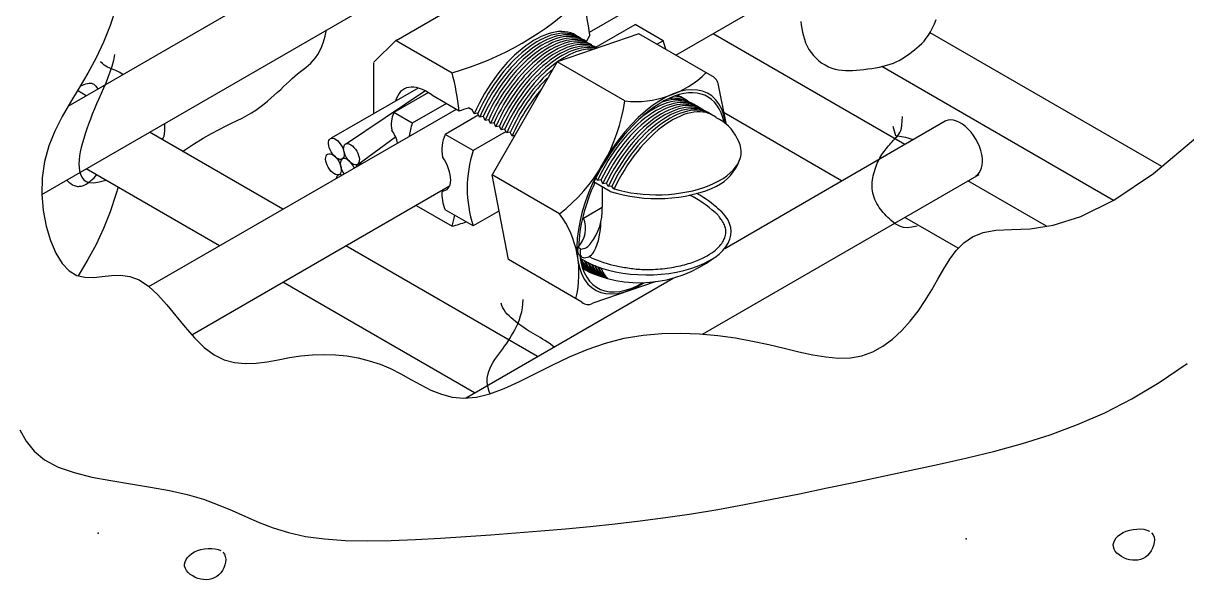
# Model space of a CAD drawing. Header units: millimetres. Extents: x -6558.4 to -6543.3, y -4472.7 to -4461.9.
# Drawn here: x -6555.29 to -6550.04, y -4468.99 to -4466.48 of the extents above; entities that cross this region are included whole.
import ezdxf

# ---------------------------------------------------------------- set-up
doc = ezdxf.new("R2010")
doc.units = ezdxf.units.MM
doc.header["$LTSCALE"] = 10
doc.layers.add('Termotécnica', color=7, linetype='Continuous')

msp = doc.modelspace()

# ---------------------------------------------------------------- linework, layer by layer
at = {"layer": 'Termotécnica', "color": 1}
for p, q in [((-6555.0837, -4466.8561), (-6552.9946, -4465.6499)), ((-6555.2017, -4467.2531), (-6552.8626, -4465.9026)), ((-6552.7334, -4466.5224), (-6552.1309, -4466.1745)), ((-6552.3429, -4466.6259), (-6551.9989, -4466.4273)), ((-6552.7037, -4466.5901), (-6552.5262, -4466.4875)), ((-6552.4001, -4466.5604), (-6552.5262, -4466.4875)), ((-6552.511, -4466.5289), (-6552.8784, -4466.6562)), ((-6552.1793, -4466.7204), (-6552.511, -4466.5289)), ((-6552.4001, -4466.5604), (-6552.4282, -4466.5766)), ((-6551.3113, -4467.0277), (-6552.1751, -4466.529)), ((-6552.8784, -4466.6562), (-6553.1721, -4467.165)), ((-6552.5739, -4466.832), (-6552.8784, -4466.6562)), ((-6552.1171, -4466.9328), (-6552.1509, -4466.7602)), ((-6555.0016, -4466.8087), (-6555.0418, -4466.7855)), ((-6553.4593, -4466.7945), (-6553.6146, -4466.8841)), ((-6554.7189, -4467.6687), (-6553.3329, -4466.8685)), ((-6553.3773, -4466.8429), (-6553.5317, -4466.932)), ((-6553.5317, -4466.932), (-6553.6146, -4466.8841)), ((-6553.2324, -4466.8953), (-6553.3834, -4466.9825)), ((-6551.5961, -4467.1921), (-6552.1262, -4466.8861)), ((-6552.1229, -4467.4963), (-6551.1288, -4466.9223)), ((-6554.1155, -4467.3203), (-6554.7168, -4466.9731)), ((-6553.2572, -4467.0553), (-6553.3834, -4466.9825)), ((-6553.1092, -4466.9699), (-6553.2572, -4467.0553)), ((-6554.4003, -4467.4848), (-6555.0016, -4467.1376)), ((-6552.8677, -4467.3408), (-6553.1721, -4467.165)), ((-6553.0987, -4467.5469), (-6553.1721, -4467.165)), ((-6552.2226, -4467.8827), (-6550.9758, -4467.1629)), ((-6550.6727, -4467.3964), (-6551.0264, -4467.1921)), ((-6554.5251, -4467.8857), (-6553.3633, -4467.215)), ((-6552.675, -4467.2193), (-6552.6753, -4467.3112)), ((-6553.2572, -4467.3954), (-6553.3834, -4467.3225)), ((-6553.1408, -4467.3282), (-6553.2572, -4467.3954)), ((-6552.7594, -4467.3597), (-6552.6753, -4467.3112)), ((-6551.07, -4467.4959), (-6551.3113, -4467.3566)), ((-6552.9668, -4467.9835), (-6553.8306, -4467.4848)), ((-6552.7729, -4467.4997), (-6552.7843, -4467.4907)), ((-6552.767, -4467.7384), (-6553.0987, -4467.5469)), ((-6553.2517, -4468.1479), (-6554.1155, -4467.6492)), ((-6553.2917, -4468.1711), (-6552.3549, -4467.6302)), ((-6552.4368, -4467.6466), (-6552.7184, -4467.743))]:
    msp.add_line(p, q, dxfattribs=at)
at = {"layer": 'Termotécnica', "color": 2}
for p, q in [((-6553.6042, -4466.5589), (-6553.0157, -4466.2191)), ((-6553.7069, -4466.6593), (-6553.6031, -4466.5571)), ((-6553.6042, -4466.5589), (-6553.3518, -4466.7046)), ((-6552.7311, -4466.5358), (-6552.7474, -4466.5656)), ((-6550.1528, -4467.1278), (-6551.1976, -4466.5245)), ((-6553.7072, -4466.6619), (-6553.7072, -4466.8904)), ((-6550.3709, -4467.2802), (-6551.4155, -4466.6771)), ((-6553.8965, -4466.9988), (-6553.5033, -4466.7735)), ((-6553.8334, -4467.0264), (-6553.475, -4466.786)), ((-6553.4442, -4466.8042), (-6553.3201, -4466.8759)), ((-6553.2601, -4466.8736), (-6553.2781, -4466.8632)), ((-6553.2523, -4466.8907), (-6553.2601, -4466.8736)), ((-6553.2357, -4466.8877), (-6553.2523, -4466.8907)), ((-6553.228, -4466.905), (-6553.2358, -4466.8879)), ((-6553.2114, -4466.9021), (-6553.228, -4466.9051)), ((-6553.2037, -4466.9194), (-6553.2114, -4466.9021)), ((-6553.1872, -4466.9165), (-6553.2038, -4466.9196)), ((-6553.1795, -4466.9338), (-6553.1872, -4466.9165)), ((-6553.1629, -4466.931), (-6553.1796, -4466.9341)), ((-6553.1553, -4466.9483), (-6553.1629, -4466.931)), ((-6553.1387, -4466.9454), (-6553.1554, -4466.9485)), ((-6553.1307, -4466.9621), (-6553.1384, -4466.945)), ((-6553.114, -4466.9591), (-6553.1307, -4466.9621)), ((-6553.1063, -4466.9764), (-6553.114, -4466.9591)), ((-6553.0897, -4466.9733), (-6553.1063, -4466.9764)), ((-6553.0819, -4466.9904), (-6553.0897, -4466.9733)), ((-6553.7773, -4467.1176), (-6553.6071, -4466.9938)), ((-6553.0701, -4466.9883), (-6553.0819, -4466.9904)), ((-6552.6399, -4467.2398), (-6552.7154, -4467.1957)), ((-6552.6973, -4467.191), (-6552.703, -4467.1783)), ((-6552.6807, -4467.1879), (-6552.6973, -4467.191)), ((-6552.6728, -4467.2048), (-6552.6807, -4467.1879)), ((-6552.6562, -4467.2019), (-6552.6728, -4467.2048)), ((-6552.6481, -4467.2181), (-6552.6562, -4467.2019)), ((-6552.6318, -4467.2159), (-6552.6481, -4467.2181)), ((-6552.6247, -4467.2267), (-6552.6318, -4467.2159)), ((-6553.5148, -4467.3024), (-6553.3518, -4467.3965)), ((-6552.7604, -4467.5491), (-6552.7739, -4467.5412)), ((-6552.7231, -4467.5396), (-6552.7341, -4467.5332))]:
    msp.add_line(p, q, dxfattribs=at)
for points in [[(-6554.8681, -4466.4143), (-6554.8938, -4466.4918), (-6554.9231, -4466.5669), (-6554.9571, -4466.6383), (-6554.9947, -4466.7066), (-6555.034, -4466.7726), (-6555.0731, -4466.8375), (-6555.1101, -4466.9021), (-6555.1431, -4466.9676), (-6555.1703, -4467.0348), (-6555.1898, -4467.1048), (-6555.2001, -4467.1779), (-6555.2018, -4467.2525), (-6555.1956, -4467.3261), (-6555.1826, -4467.3965), (-6555.1634, -4467.4612), (-6555.1391, -4467.518), (-6555.1106, -4467.5644), (-6555.0786, -4467.5982), (-6555.0441, -4467.6179), (-6555.0075, -4467.6263), (-6554.969, -4467.6269), (-6554.9292, -4467.6232), (-6554.8883, -4467.6189), (-6554.8467, -4467.6176), (-6554.8049, -4467.6228), (-6554.763, -4467.6382), (-6554.7215, -4467.6662), (-6554.6802, -4467.7047), (-6554.639, -4467.7505), (-6554.5975, -4467.8004), (-6554.5555, -4467.8512), (-6554.513, -4467.8995), (-6554.4696, -4467.9422), (-6554.4252, -4467.976), (-6554.3796, -4467.9986), (-6554.3328, -4468.0111), (-6554.285, -4468.0153), (-6554.2363, -4468.0132), (-6554.1867, -4468.0068), (-6554.1364, -4467.9979), (-6554.0855, -4467.9885), (-6554.034, -4467.9805), (-6553.9822, -4467.9755), (-6553.9302, -4467.9739), (-6553.8783, -4467.9757), (-6553.8268, -4467.981), (-6553.7759, -4467.9899), (-6553.7258, -4468.0023), (-6553.677, -4468.0184), (-6553.6295, -4468.0382), (-6553.5835, -4468.0615), (-6553.5385, -4468.0865), (-6553.4935, -4468.1115), (-6553.4478, -4468.1344), (-6553.4007, -4468.1533), (-6553.3513, -4468.1664), (-6553.299, -4468.1716), (-6553.2428, -4468.1672), (-6553.1822, -4468.1517), (-6553.1174, -4468.1271), (-6553.0488, -4468.0957), (-6552.9766, -4468.0599), (-6552.9014, -4468.0223), (-6552.8233, -4467.9853), (-6552.7429, -4467.9512), (-6552.6605, -4467.9227), (-6552.5764, -4467.9015), (-6552.4913, -4467.8875), (-6552.406, -4467.88), (-6552.321, -4467.8782), (-6552.237, -4467.8814), (-6552.1547, -4467.8889), (-6552.0749, -4467.8999), (-6551.9981, -4467.9138), (-6551.925, -4467.9296), (-6551.8554, -4467.9461), (-6551.7893, -4467.9618), (-6551.7264, -4467.9755), (-6551.6667, -4467.9855), (-6551.6099, -4467.9907), (-6551.556, -4467.9894), (-6551.5047, -4467.9805), (-6551.456, -4467.9627), (-6551.4098, -4467.9371), (-6551.3662, -4467.9046), (-6551.3252, -4467.8666), (-6551.287, -4467.8241), (-6551.2515, -4467.7786), (-6551.2189, -4467.731), (-6551.1891, -4467.6826), (-6551.1619, -4467.6347), (-6551.1358, -4467.5884), (-6551.109, -4467.545), (-6551.0796, -4467.5057), (-6551.0459, -4467.4716), (-6551.0059, -4467.4442), (-6550.958, -4467.4244), (-6550.9002, -4467.4137), (-6550.8304, -4467.4111), (-6550.7457, -4467.4075), (-6550.6427, -4467.3918), (-6550.518, -4467.3527), (-6550.3685, -4467.279), (-6550.1906, -4467.1596), (-6549.9812, -4466.9833)], [(-6554.5673, -4467.0594), (-6554.5183, -4467.027), (-6554.475, -4467.0003), (-6554.4368, -4466.9783), (-6554.4031, -4466.9603), (-6554.3731, -4466.9453), (-6554.3462, -4466.9324), (-6554.3218, -4466.9207), (-6554.2991, -4466.9094), (-6554.2777, -4466.8976), (-6554.2572, -4466.8854), (-6554.2378, -4466.8728), (-6554.2193, -4466.8598), (-6554.2017, -4466.8466), (-6554.185, -4466.8332), (-6554.169, -4466.8198), (-6554.1537, -4466.8063), (-6554.1391, -4466.793), (-6554.1251, -4466.7798), (-6554.1116, -4466.7669), (-6554.0985, -4466.7544), (-6554.0857, -4466.7423), (-6554.0732, -4466.7307), (-6554.0608, -4466.7197), (-6554.0486, -4466.7094), (-6554.0363, -4466.6997), (-6554.0242, -4466.6905), (-6554.0122, -4466.6813), (-6554.0005, -4466.6718), (-6553.9891, -4466.6616), (-6553.9781, -4466.6503), (-6553.9676, -4466.6376), (-6553.9577, -4466.6231), (-6553.9485, -4466.6065), (-6553.9399, -4466.5873), (-6553.932, -4466.5651), (-6553.9247, -4466.5395), (-6553.9185, -4466.5123)], [(-6555.0276, -4466.7638), (-6555.0188, -4466.7605), (-6555.0105, -4466.7577), (-6555.0028, -4466.7553), (-6554.9957, -4466.7535), (-6554.989, -4466.7524), (-6554.9829, -4466.7521), (-6554.9772, -4466.7526), (-6554.9721, -4466.7542), (-6554.9674, -4466.7568), (-6554.963, -4466.7604), (-6554.9588, -4466.7649), (-6554.9547, -4466.7702), (-6554.9506, -4466.7762), (-6554.9491, -4466.7784)], [(-6555.0896, -4467.1884), (-6555.0796, -4467.1974), (-6555.0709, -4467.2043), (-6555.0633, -4467.2094), (-6555.0567, -4467.2129), (-6555.0508, -4467.2151), (-6555.0456, -4467.2163), (-6555.0408, -4467.2168), (-6555.0362, -4467.2169), (-6555.0318, -4467.2166), (-6555.0274, -4467.2162), (-6555.0229, -4467.2154), (-6555.0182, -4467.2141), (-6555.0133, -4467.2123), (-6555.008, -4467.2099), (-6555.0023, -4467.2067), (-6554.996, -4467.2028), (-6554.9891, -4467.198), (-6554.9818, -4467.1923), (-6554.9742, -4467.1856), (-6554.9664, -4467.178), (-6554.9588, -4467.1695), (-6554.955, -4467.1646)], [(-6554.8579, -4467.2206), (-6554.8681, -4467.2541), (-6554.8938, -4467.3315), (-6554.9231, -4467.4067), (-6554.9571, -4467.4781), (-6554.9947, -4467.5463), (-6555.034, -4467.6124), (-6555.0382, -4467.6193)], [(-6555.3007, -4468.3146), (-6555.2726, -4468.3649), (-6555.2364, -4468.4105), (-6555.1891, -4468.4497), (-6555.1286, -4468.4814), (-6555.0567, -4468.5064), (-6554.9763, -4468.5264), (-6554.8903, -4468.5429), (-6554.8014, -4468.5574), (-6554.7126, -4468.5715), (-6554.6265, -4468.5868), (-6554.5461, -4468.6048), (-6554.4734, -4468.6266), (-6554.407, -4468.6513), (-6554.3445, -4468.6779), (-6554.2838, -4468.705), (-6554.2225, -4468.7314), (-6554.1584, -4468.7558), (-6554.0893, -4468.7771), (-6554.0129, -4468.7939), (-6553.9275, -4468.8053), (-6553.8339, -4468.8118), (-6553.7335, -4468.8141), (-6553.6276, -4468.8128), (-6553.5176, -4468.8087), (-6553.405, -4468.8024), (-6553.291, -4468.7947), (-6553.1771, -4468.7863), (-6553.0642, -4468.7778), (-6552.9523, -4468.7689), (-6552.8409, -4468.7594), (-6552.7294, -4468.749), (-6552.6173, -4468.7373), (-6552.5043, -4468.7241), (-6552.3897, -4468.709), (-6552.2732, -4468.6918), (-6552.1543, -4468.6721), (-6552.0333, -4468.6504), (-6551.9105, -4468.6269), (-6551.7862, -4468.6019), (-6551.661, -4468.5759), (-6551.535, -4468.5492), (-6551.4086, -4468.5222), (-6551.2823, -4468.4951), (-6551.1563, -4468.4681), (-6551.0306, -4468.4401), (-6550.9054, -4468.4097), (-6550.7807, -4468.3755), (-6550.6565, -4468.3362), (-6550.5329, -4468.2903), (-6550.41, -4468.2366), (-6550.2876, -4468.1736), (-6550.1652, -4468.1001), (-6550.0385, -4468.0151)]]:
    msp.add_lwpolyline(points, dxfattribs=at)
at = {"layer": 'Termotécnica', "color": 1}
for points in [[(-6551.7804, -4466.4736), (-6551.778, -4466.4893), (-6551.7753, -4466.5054), (-6551.7722, -4466.5216), (-6551.7684, -4466.5379), (-6551.7639, -4466.554), (-6551.7583, -4466.5699), (-6551.7517, -4466.5853), (-6551.7436, -4466.6002), (-6551.7341, -4466.6143), (-6551.7233, -4466.6275), (-6551.7113, -4466.6398), (-6551.6984, -4466.651), (-6551.6846, -4466.6611), (-6551.6703, -4466.67), (-6551.6554, -4466.6776), (-6551.6404, -4466.6837), (-6551.6252, -4466.6883), (-6551.6098, -4466.6916), (-6551.5943, -4466.6937), (-6551.5786, -4466.6948), (-6551.5627, -4466.695), (-6551.5464, -4466.6944), (-6551.5298, -4466.6933), (-6551.5129, -4466.6918), (-6551.4955, -4466.6899), (-6551.4779, -4466.6878), (-6551.4603, -4466.6854), (-6551.4427, -4466.6826), (-6551.4255, -4466.6793), (-6551.4087, -4466.6756), (-6551.3926, -4466.6714), (-6551.3773, -4466.6666), (-6551.363, -4466.6613), (-6551.3495, -4466.6554), (-6551.3368, -4466.649), (-6551.3246, -4466.6422), (-6551.313, -4466.6349), (-6551.3017, -4466.6272), (-6551.2905, -4466.6192), (-6551.2794, -4466.611), (-6551.2683, -4466.6024), (-6551.2571, -4466.5934), (-6551.2461, -4466.5838), (-6551.2352, -4466.5734), (-6551.2246, -4466.562), (-6551.2143, -4466.5495), (-6551.2044, -4466.5356), (-6551.195, -4466.5203), (-6551.1862, -4466.5033), (-6551.1781, -4466.4849), (-6551.1705, -4466.4653)], [(-6554.8738, -4466.6221), (-6554.8794, -4466.6498), (-6554.8864, -4466.6763), (-6554.8947, -4466.702), (-6554.9039, -4466.7269), (-6554.9138, -4466.7512), (-6554.9242, -4466.7751), (-6554.9347, -4466.7985), (-6554.9451, -4466.8218), (-6554.9553, -4466.845), (-6554.965, -4466.868), (-6554.9743, -4466.8909), (-6554.9831, -4466.9135), (-6554.9914, -4466.9359), (-6554.9992, -4466.9579), (-6555.0064, -4466.9795), (-6555.013, -4467.0006), (-6555.0189, -4467.0212), (-6555.024, -4467.0412), (-6555.0283, -4467.0606), (-6555.0315, -4467.0794), (-6555.0336, -4467.0975), (-6555.0344, -4467.1148), (-6555.0338, -4467.1313), (-6555.0317, -4467.147), (-6555.028, -4467.1617), (-6555.0221, -4467.175), (-6555.0136, -4467.1861), (-6555.0019, -4467.1944), (-6554.9866, -4467.1994), (-6554.9672, -4467.2005), (-6554.9432, -4467.197), (-6554.914, -4467.1882)], [(-6554.8363, -4466.7132), (-6554.8401, -4466.7106), (-6554.8501, -4466.7044), (-6554.8595, -4466.6995), (-6554.8682, -4466.6954), (-6554.8765, -4466.692), (-6554.8842, -4466.689), (-6554.8916, -4466.6861), (-6554.8988, -4466.683), (-6554.9059, -4466.6795), (-6554.9131, -4466.6753), (-6554.9206, -4466.6702), (-6554.9285, -4466.6638), (-6554.9369, -4466.6559)], [(-6554.6594, -4467.0062), (-6554.6546, -4466.9994), (-6554.6509, -4466.9906), (-6554.6483, -4466.9799), (-6554.6469, -4466.9673), (-6554.6466, -4466.9528), (-6554.6475, -4466.9364), (-6554.6478, -4466.9333)], [(-6551.2556, -4467.3956), (-6551.2789, -4467.4014), (-6551.2993, -4467.4034), (-6551.3165, -4467.4021), (-6551.331, -4467.3982), (-6551.3434, -4467.3924), (-6551.354, -4467.3855), (-6551.3635, -4467.378), (-6551.3722, -4467.3707), (-6551.3804, -4467.3635), (-6551.3881, -4467.3564), (-6551.3952, -4467.3493), (-6551.402, -4467.3422), (-6551.4084, -4467.3349), (-6551.4146, -4467.3274), (-6551.4205, -4467.3195), (-6551.4262, -4467.3114), (-6551.4317, -4467.3029), (-6551.4369, -4467.2941), (-6551.4417, -4467.285), (-6551.4461, -4467.2757), (-6551.4499, -4467.2663), (-6551.4531, -4467.2567), (-6551.4556, -4467.247), (-6551.4574, -4467.2372), (-6551.4585, -4467.2275), (-6551.459, -4467.2176), (-6551.4588, -4467.2078), (-6551.4581, -4467.198), (-6551.4569, -4467.1882), (-6551.4553, -4467.1784), (-6551.4533, -4467.1687), (-6551.451, -4467.159), (-6551.4484, -4467.1494), (-6551.4455, -4467.1399), (-6551.4423, -4467.1306), (-6551.4389, -4467.1216), (-6551.4353, -4467.1128), (-6551.4314, -4467.1043), (-6551.4274, -4467.0961), (-6551.4232, -4467.0883), (-6551.4189, -4467.0808), (-6551.4144, -4467.0736), (-6551.4098, -4467.0667), (-6551.405, -4467.06), (-6551.4001, -4467.0535), (-6551.3951, -4467.0471), (-6551.39, -4467.0408), (-6551.3847, -4467.0346), (-6551.3794, -4467.0284), (-6551.3741, -4467.0223), (-6551.3687, -4467.0163), (-6551.3633, -4467.0103), (-6551.358, -4467.0044), (-6551.3528, -4466.9987), (-6551.3476, -4466.993), (-6551.3427, -4466.9874), (-6551.3379, -4466.9812), (-6551.3336, -4466.974), (-6551.3298, -4466.9652), (-6551.3266, -4466.9542), (-6551.3241, -4466.9404), (-6551.3226, -4466.9232), (-6551.322, -4466.902)], [(-6551.3652, -4466.9461), (-6551.3531, -4466.9884), (-6551.3082, -4466.9953), (-6551.2735, -4467.0059)], [(-6553.1805, -4468.1511), (-6553.185, -4468.141), (-6553.1916, -4468.1186), (-6553.1943, -4468.099), (-6553.1938, -4468.0816), (-6553.191, -4468.0657), (-6553.1867, -4468.0506), (-6553.1811, -4468.0362), (-6553.1745, -4468.0225), (-6553.167, -4468.0093), (-6553.1589, -4467.9966), (-6553.1504, -4467.9842), (-6553.1416, -4467.9723), (-6553.1329, -4467.9605), (-6553.1242, -4467.949), (-6553.1158, -4467.9375), (-6553.1075, -4467.9259), (-6553.0994, -4467.9141), (-6553.0915, -4467.9021), (-6553.0838, -4467.8895), (-6553.0763, -4467.8764), (-6553.0689, -4467.8627), (-6553.0618, -4467.8481), (-6553.055, -4467.8327), (-6553.0487, -4467.8166), (-6553.0432, -4467.7998), (-6553.0386, -4467.7823), (-6553.0351, -4467.7641), (-6553.0329, -4467.7454), (-6553.0321, -4467.726)], [(-6552.8924, -4467.9405), (-6552.8979, -4467.9362), (-6552.9105, -4467.9271), (-6552.9224, -4467.919), (-6552.9339, -4467.9116), (-6552.945, -4467.9047), (-6552.9558, -4467.8983), (-6552.9664, -4467.8922), (-6552.9768, -4467.8863), (-6552.987, -4467.8803), (-6552.9972, -4467.8743), (-6553.0074, -4467.868), (-6553.0175, -4467.8614), (-6553.0276, -4467.8546), (-6553.0377, -4467.8475), (-6553.0476, -4467.8402), (-6553.0574, -4467.8327), (-6553.0671, -4467.825), (-6553.0767, -4467.8171), (-6553.086, -4467.809), (-6553.095, -4467.8007), (-6553.1034, -4467.7921), (-6553.1111, -4467.7832), (-6553.1179, -4467.7739), (-6553.1235, -4467.7642), (-6553.128, -4467.7541), (-6553.1309, -4467.7435)], [(-6550.1984, -4468.7778), (-6550.1916, -4468.787), (-6550.1876, -4468.7977), (-6550.1861, -4468.8096), (-6550.1868, -4468.8222), (-6550.1896, -4468.835), (-6550.1943, -4468.8476), (-6550.2005, -4468.8595), (-6550.2081, -4468.8702), (-6550.2168, -4468.8795), (-6550.2266, -4468.8871), (-6550.2372, -4468.8931), (-6550.2485, -4468.8976), (-6550.2604, -4468.9004), (-6550.2727, -4468.9017), (-6550.2853, -4468.9013), (-6550.2981, -4468.8994), (-6550.3108, -4468.8959), (-6550.3231, -4468.891), (-6550.3348, -4468.8848), (-6550.3455, -4468.8775), (-6550.3548, -4468.8693), (-6550.3623, -4468.8604), (-6550.3679, -4468.8509), (-6550.371, -4468.841), (-6550.3715, -4468.8309), (-6550.3694, -4468.8208), (-6550.3649, -4468.8108), (-6550.3582, -4468.8012), (-6550.3495, -4468.7922), (-6550.3389, -4468.7839), (-6550.3265, -4468.7767), (-6550.3126, -4468.7705), (-6550.2975, -4468.7658), (-6550.2815, -4468.7624), (-6550.2652, -4468.7607), (-6550.2491, -4468.7605), (-6550.2339, -4468.7621), (-6550.22, -4468.7654), (-6550.208, -4468.7706)], [(-6554.3854, -4468.8654), (-6554.3786, -4468.8745), (-6554.3746, -4468.8853), (-6554.373, -4468.8972), (-6554.3738, -4468.9097), (-6554.3766, -4468.9225), (-6554.3813, -4468.9351), (-6554.3875, -4468.947), (-6554.3951, -4468.9578), (-6554.4038, -4468.967), (-6554.4136, -4468.9746), (-6554.4242, -4468.9807), (-6554.4355, -4468.9851), (-6554.4474, -4468.988), (-6554.4597, -4468.9892), (-6554.4723, -4468.9889), (-6554.485, -4468.9869), (-6554.4978, -4468.9834), (-6554.5101, -4468.9785), (-6554.5218, -4468.9723), (-6554.5325, -4468.965), (-6554.5417, -4468.9569), (-6554.5493, -4468.948), (-6554.5549, -4468.9385), (-6554.558, -4468.9286), (-6554.5585, -4468.9185), (-6554.5564, -4468.9083), (-6554.5519, -4468.8984), (-6554.5452, -4468.8888), (-6554.5365, -4468.8797), (-6554.5259, -4468.8715), (-6554.5135, -4468.8642), (-6554.4996, -4468.8581), (-6554.4845, -4468.8533), (-6554.4684, -4468.85), (-6554.4522, -4468.8482), (-6554.4361, -4468.848), (-6554.4209, -4468.8496), (-6554.407, -4468.8529), (-6554.395, -4468.8582)]]:
    msp.add_lwpolyline(points, dxfattribs=at)
at = {"layer": 'Termotécnica', "color": 2}
for centre, radius, start, end in [((-6553.7301, -4465.3698), 1.3874, 285.8241, 314.1759), ((-6554.1564, -4466.7105), 1.4354, 6.984, 13.9344), ((-6554.7461, -4467.0506), 1.4366, 6.984, 13.9344), ((-6553.6988, -4465.5399), 1.3886, 285.8241, 287.6369), ((-6552.2442, -4467.0851), 0.1961, 25.5056, 65.0304), ((-6552.2597, -4467.0231), 0.2174, 297.3192, 339.4448), ((-6552.5205, -4467.7276), 0.5287, 47.8924, 63.0928), ((-6552.483, -4467.6777), 0.488, 46.866, 61.3786), ((-6554.7461, -4467.0506), 1.4366, 346.0656, 348.0801), ((-6553.7304, -4466.0606), 1.3886, 285.8241, 288.5405), ((-6552.5063, -4467.094), 0.557, 242.6705, 306.7217)]:
    msp.add_arc(centre, radius, start, end, dxfattribs=at)
at = {"layer": 'Termotécnica', "color": 1}
for centre, radius, start, end in [((-6552.9197, -4466.7302), 0.5467, 13.8536, 18.1051), ((-6552.5255, -4466.3793), 0.4553, 263.8935, 314.4196), ((-6552.2086, -4466.7713), 0.0588, 10.8846, 60), ((-6553.3504, -4466.7229), 0.7841, 307.9752, 352.0031), ((-6553.4966, -4466.938), 0.1298, 155.4774, 191.4741), ((-6553.3033, -4467.0149), 0.243, 160.0497, 174.3504), ((-6553.2302, -4467.052), 0.1682, 155.5864, 191.3137), ((-6552.7371, -4467.2254), 0.5471, 161.8949, 198.1051), ((-6553.2205, -4467.2514), 0.1777, 175.3313, 203.5925), ((-6553.234, -4467.6088), 0.4539, 345.499, 36.1918), ((-6552.9179, -4467.3227), 0.2428, 321.3212, 2.7333), ((-6552.8762, -4467.4054), 0.1254, 317.1076, 21.3624), ((-6552.9479, -4467.3867), 0.2657, 332.7069, 1.9672), ((-6552.7759, -4467.4425), 0.0572, 273.0434, 328.3427), ((-6552.7562, -4467.4907), 0.0479, 270.1402, 338.8672), ((-6552.7399, -4467.7116), 0.0381, 224.6376, 304.4778)]:
    msp.add_arc(centre, radius, start, end, dxfattribs=at)
for centre, major_axis, ratio, start_param, end_param in [((-6553.0149, -4466.9151), (0.2193, 0.3798), 0.509483, -0.069099, 1.793729), ((-6553.0029, -4466.9226), (0.2193, 0.3798), 0.509483, -0.066887, 1.769836), ((-6552.9908, -4466.93), (0.2193, 0.3798), 0.509483, 0.000834, 1.792129), ((-6552.9786, -4466.937), (0.2193, 0.3798), 0.509483, -0.059235, 1.769943), ((-6552.9664, -4466.944), (0.2193, 0.3798), 0.509483, 0.000081, 1.792977), ((-6552.9542, -4466.9512), (0.2193, 0.3798), 0.509483, 0.069442, 1.769727), ((-6552.9422, -4466.9585), (0.2193, 0.3798), 0.509483, 0.000081, 1.792977), ((-6552.93, -4466.9656), (0.2193, 0.3798), 0.509483, 0.069442, 1.769727), ((-6552.918, -4466.9729), (0.2193, 0.3798), 0.509483, 0.000081, 1.792977), ((-6552.9058, -4466.9801), (0.2193, 0.3798), 0.509483, 0.069442, 1.769727), ((-6552.8933, -4466.9868), (0.2193, 0.3798), 0.509483, 0.159074, 1.793724), ((-6552.8811, -4466.9938), (0.2193, 0.3798), 0.509483, 0.259192, 1.76988), ((-6552.8689, -4467.0008), (0.2193, 0.3798), 0.509483, 0.941317, 1.792524), ((-6552.8567, -4467.0079), (0.2193, 0.3798), 0.509483, 1.054898, 1.770095), ((-6552.452, -4467.2416), (-0.2552, -0.442), 0.500279, -3.678206, 0.756013), ((-6552.8456, -4467.0174), (0.2193, 0.3798), 0.509483, 1.207524, 1.787348), ((-6552.4688, -4467.2345), (0.2193, 0.3798), 0.509483, -0.069442, 1.74457), ((-6552.4567, -4467.2416), (0.2193, 0.3798), 0.509483, -0.069442, 1.721827), ((-6552.4811, -4467.2275), (0.2193, 0.3798), 0.509483, -0.069442, 0.949973), ((-6552.4932, -4467.2205), (0.2193, 0.3798), 0.509483, -0.069442, 0.546266), ((-6552.5065, -4467.2159), (0.2193, 0.3798), 0.509483, -0.069442, 0.386689), ((-6552.5177, -4467.2065), (0.2193, 0.3798), 0.509483, -0.050881, 0.23141), ((-6552.5299, -4467.1994), (0.2193, 0.3798), 0.509483, -0.063361, 0.132148), ((-6552.5421, -4467.1924), (0.2193, 0.3798), 0.509483, -0.084808, 0.063993), ((-6552.4444, -4467.2487), (0.2193, 0.3798), 0.509483, -0.069442, 1.745409), ((-6552.4323, -4467.2557), (0.2193, 0.3798), 0.509483, -0.069442, 1.720495), ((-6552.42, -4467.2628), (0.2193, 0.3798), 0.509483, -0.069442, 1.742476), ((-6552.4079, -4467.2698), (0.2193, 0.3798), 0.509483, -0.069442, 1.726452), ((-6552.3956, -4467.2768), (0.2193, 0.3798), 0.509483, -0.080951, 1.732748), ((-6551.0609, -4467.0463), (0.0707, -0.1224), 0.577538, 6.242419, 9.493383), ((-6553.6568, -4466.9996), (-0.0462, 0.08), 0.509483, 4.163587, 4.869091), ((-6553.4374, -4467.1303), (-0.0592, 0.1025), 0.509483, 2.820425, 4.869091), ((-6552.4435, -4467.2426), (0.2552, 0.442), 0.500279, 1.758319, 2.412877), ((-6552.7406, -4467.4762), (0.0389, 0.0497), 0.509483, 2.225509, 3.37668), ((-6552.7291, -4467.4851), (0.0389, 0.0497), 0.509483, 2.225509, 3.514547), ((-6552.4974, -4467.2352), (0.2193, 0.3798), 0.509483, 2.755729, 3.035473), ((-6552.4917, -4467.2362), (0.2193, 0.3798), 0.509483, 2.750518, 3.049868), ((-6552.4796, -4467.2433), (0.2193, 0.3798), 0.509483, 2.748319, 3.029066), ((-6552.4751, -4467.2442), (0.2193, 0.3798), 0.509483, 2.754666, 3.049868), ((-6552.463, -4467.2513), (0.2193, 0.3798), 0.509483, 2.749818, 3.007121), ((-6552.4616, -4467.2482), (0.2193, 0.3798), 0.509483, 2.770883, 3.049868), ((-6552.5095, -4467.2282), (0.2193, 0.3798), 0.509483, 2.903189, 3.049868), ((-6552.5155, -4467.226), (0.2193, 0.3798), 0.509483, 2.965674, 3.046744), ((-6552.4495, -4467.2553), (0.2193, 0.3798), 0.509483, 2.767564, 3.020551), ((-6552.4468, -4467.2543), (0.2193, 0.3798), 0.509483, 2.77827, 3.049868), ((-6552.4346, -4467.2613), (0.2193, 0.3798), 0.509483, 2.76593, 3.012858), ((-6552.4333, -4467.2589), (0.2193, 0.3798), 0.509483, 2.779602, 3.049868), ((-6552.4211, -4467.2659), (0.2193, 0.3798), 0.509483, 2.77085, 3.007121), ((-6552.42, -4467.2628), (0.2193, 0.3798), 0.509483, 2.78885, 3.049868), ((-6552.4079, -4467.2698), (0.2193, 0.3798), 0.509483, 2.77085, 3.007121)]:
    msp.add_ellipse(centre, major_axis=major_axis, ratio=ratio, start_param=start_param, end_param=end_param, dxfattribs=at)
at = {"layer": 'Termotécnica', "color": 2}
for centre, major_axis, ratio, start_param, end_param in [((-6553.4437, -4466.9973), (-0.1261, 0.2184), 0.509483, 5.438574, 6.757333), ((-6552.4549, -4467.2553), (0.2552, 0.442), 0.500279, -0.498152, 1.725871), ((-6552.4271, -4467.0619), (0.3786, 0.0018), 0.509483, 4.157937, 6.597026), ((-6553.8208, -4467.1395), (-0.0266, 0.046), 0.514789, 4.564488, 8.003554), ((-6553.7504, -4467.1626), (-0.0266, 0.046), 0.509801, 5.779426, 6.7698), ((-6553.8396, -4467.2118), (-0.0266, 0.046), 0.506345, 5.708366, 6.878355), ((-6552.4262, -4467.0626), (0.3952, 0.0019), 0.529306, 4.139289, 5.448871), ((-6552.4724, -4467.4228), (0.3786, 0.0018), 0.509483, -2.437266, 0.576951), ((-6552.4415, -4467.2322), (-0.2552, -0.442), 0.500279, -0.592139, 0.710524)]:
    msp.add_ellipse(centre, major_axis=major_axis, ratio=ratio, start_param=start_param, end_param=end_param, dxfattribs=at)
for centre in [(-6553.8739, -4467.0475), (-6553.8058, -4467.0719), (-6553.887, -4467.1175)]:
    msp.add_ellipse(centre, major_axis=(0.0266, -0.046), ratio=0.509483, dxfattribs=at)
msp.add_open_spline([(-6552.7232, -4467.5395), (-6552.661, -4467.5636), (-6552.6265, -4467.5728), (-6552.5654, -4467.5836), (-6552.5104, -4467.5923), (-6552.4241, -4467.5913), (-6552.3419, -4467.5804), (-6552.2702, -4467.5613), (-6552.2135, -4467.5371), (-6552.1723, -4467.5112), (-6552.145, -4467.486), (-6552.1284, -4467.4627), (-6552.1198, -4467.4413), (-6552.1172, -4467.4211), (-6552.12, -4467.4009), (-6552.1288, -4467.3798), (-6552.1453, -4467.357), (-6552.1522, -4467.3478), (-6552.1615, -4467.3387), (-6552.1664, -4467.3352)], degree=3, knots=[3.942773, 3.942773, 3.942773, 3.942773, 4.152047, 4.373331, 4.607258, 4.841184, 5.075111, 5.298225, 5.504103, 5.689757, 5.855803, 6.005181, 6.14422, 6.28326, 6.422299, 6.561339, 6.707536, 6.872139, 7.036742, 7.036742, 7.036742, 7.036742], dxfattribs=at)
at = {"layer": 'Termotécnica', "color": 1}
for p in [(-6554.9475, -4468.7799), (-6551.0348, -4468.8051)]:
    msp.add_point(p, dxfattribs=at)

doc.saveas('drawing.dxf')
